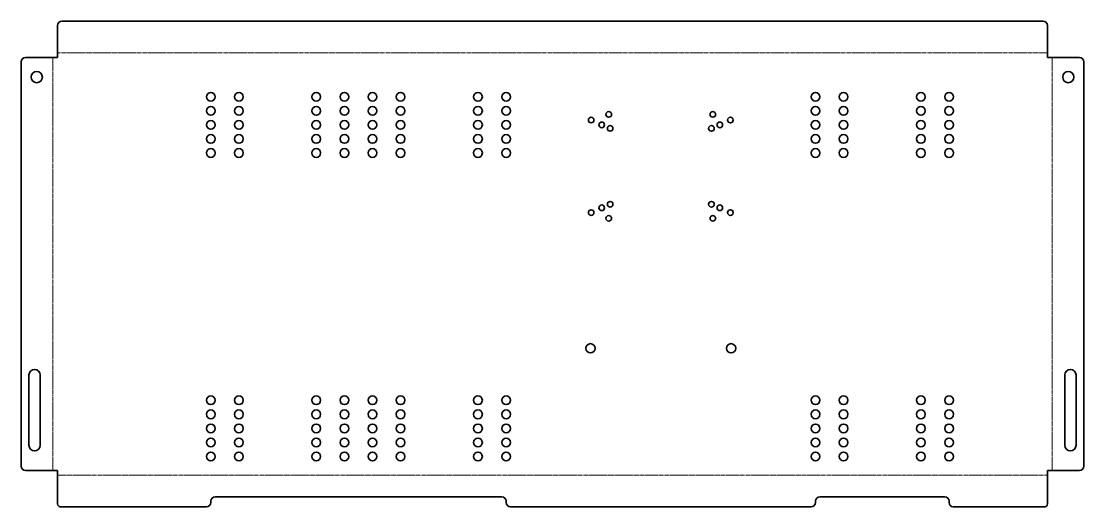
# Model space of a CAD drawing. Header units: inches. Extents: x 0 to 756, y 0 to 346.
import ezdxf

# ---------------------------------------------------------------- set-up
doc = ezdxf.new("R2010")
doc.units = ezdxf.units.IN
doc.header["$MEASUREMENT"] = 0
doc.linetypes.add('Chain', pattern=[13.68, 9.12, -1.14, 2.28, -1.14])
doc.layers.add('SIMUMAK Bend Centerline (ISO)', color=7, linetype='Chain', lineweight=9)
doc.layers.add('SIMUMAK Visible (ISO)', color=7, linetype='Continuous', lineweight=35)

# ---------------------------------------------------------------- blocks, each defined once
blk = doc.blocks.new('SLP-SMT-02-CPD02_Sheet_SLP-SMT-02-CPD02 (desplegada)')
at = {"layer": 'SIMUMAK Bend Centerline (ISO)', "ltscale": 0.263158}
for p, q in [((-355.39, -147), (-355.39, 147)), ((352, 150.39), (-352, 150.39)), ((355.39, -147), (355.39, 147)), ((-352, -150.39), (352, -150.39))]:
    blk.add_line(p, q, dxfattribs=at)
at = {"layer": 'SIMUMAK Visible (ISO)'}
for p, q in [((-352, 147), (-352, 169.79)), ((-349, 172.79), (349, 172.79)), ((352, 169.79), (352, 147)), ((-377.79, -144), (-377.79, 144)), ((-352, 147), (-374.79, 147)), ((374.79, 147), (352, 147)), ((377.79, 144), (377.79, -144)), ((-372.29, -129), (-372.29, -79)), ((-364.29, -79), (-364.29, -129)), ((364.29, -129), (364.29, -79)), ((372.29, -79), (372.29, -129)), ((-352, -147), (-374.79, -147)), ((-352, -170.79), (-352, -147)), ((374.79, -147), (352, -147)), ((352, -170.79), (352, -147)), ((-240, -165.79), (-36, -165.79)), ((190, -165.79), (279, -165.79)), ((-350, -172.79), (-246, -172.79)), ((-243, -169.79), (-243, -168.79)), ((-33, -168.79), (-33, -169.79)), ((-30, -172.79), (184, -172.79)), ((187, -169.79), (187, -168.79)), ((282, -168.79), (282, -169.79)), ((285, -172.79), (350, -172.79))]:
    blk.add_line(p, q, dxfattribs=at)
for centre, radius in [((-366.79, 133), 4), ((366.79, 133), 4), ((-243, 119), 3.1), ((-223, 119), 3.1), ((-168, 119), 3.1), ((-148, 119), 3.1), ((-128, 119), 3.1), ((-108, 119), 3.1), ((-53, 119), 3.1), ((-33, 119), 3.1), ((187, 119), 3.1), ((207, 119), 3.1), ((262, 119), 3.1), ((282, 119), 3.1), ((-243, 109), 3.1), ((-223, 109), 3.1), ((-168, 109), 3.1), ((-148, 109), 3.1), ((-128, 109), 3.1), ((-108, 109), 3.1), ((-53, 109), 3.1), ((-33, 109), 3.1), ((40, 106.5), 2), ((114, 106.5), 2), ((187, 109), 3.1), ((207, 109), 3.1), ((262, 109), 3.1), ((282, 109), 3.1), ((-243, 99), 3.1), ((-223, 99), 3.1), ((-168, 99), 3.1), ((-148, 99), 3.1), ((-128, 99), 3.1), ((-108, 99), 3.1), ((-53, 99), 3.1), ((-33, 99), 3.1), ((27.5, 102.45), 2), ((35, 99), 2), ((41, 96.5), 2), ((113, 96.5), 2), ((119, 99), 2), ((126.5, 102.45), 2), ((187, 99), 3.1), ((207, 99), 3.1), ((262, 99), 3.1), ((282, 99), 3.1), ((-243, 89), 3.1), ((-223, 89), 3.1), ((-168, 89), 3.1), ((-148, 89), 3.1), ((-128, 89), 3.1), ((-108, 89), 3.1), ((-53, 89), 3.1), ((-33, 89), 3.1), ((187, 89), 3.1), ((207, 89), 3.1), ((262, 89), 3.1), ((282, 89), 3.1), ((-243, 79), 3.1), ((-223, 79), 3.1), ((-168, 79), 3.1), ((-148, 79), 3.1), ((-128, 79), 3.1), ((-108, 79), 3.1), ((-53, 79), 3.1), ((-33, 79), 3.1), ((187, 79), 3.1), ((207, 79), 3.1), ((262, 79), 3.1), ((282, 79), 3.1), ((27.5, 36.55), 2), ((35, 40), 2), ((41, 42.5), 2), ((113, 42.5), 2), ((119, 40), 2), ((126.5, 36.55), 2), ((40, 32.5), 2), ((114, 32.5), 2), ((27, -60), 3.3), ((127, -60), 3.3), ((-243, -97), 3.1), ((-223, -97), 3.1), ((-168, -97), 3.1), ((-148, -97), 3.1), ((-128, -97), 3.1), ((-108, -97), 3.1), ((-53, -97), 3.1), ((-33, -97), 3.1), ((187, -97), 3.1), ((207, -97), 3.1), ((262, -97), 3.1), ((282, -97), 3.1), ((-243, -107), 3.1), ((-223, -107), 3.1), ((-168, -107), 3.1), ((-148, -107), 3.1), ((-128, -107), 3.1), ((-108, -107), 3.1), ((-53, -107), 3.1), ((-33, -107), 3.1), ((187, -107), 3.1), ((207, -107), 3.1), ((262, -107), 3.1), ((282, -107), 3.1), ((-243, -117), 3.1), ((-223, -117), 3.1), ((-168, -117), 3.1), ((-148, -117), 3.1), ((-128, -117), 3.1), ((-108, -117), 3.1), ((-53, -117), 3.1), ((-33, -117), 3.1), ((187, -117), 3.1), ((207, -117), 3.1), ((262, -117), 3.1), ((282, -117), 3.1), ((-243, -127), 3.1), ((-223, -127), 3.1), ((-168, -127), 3.1), ((-148, -127), 3.1), ((-128, -127), 3.1), ((-108, -127), 3.1), ((-53, -127), 3.1), ((-33, -127), 3.1), ((187, -127), 3.1), ((207, -127), 3.1), ((262, -127), 3.1), ((282, -127), 3.1), ((-243, -137), 3.1), ((-223, -137), 3.1), ((-168, -137), 3.1), ((-148, -137), 3.1), ((-128, -137), 3.1), ((-108, -137), 3.1), ((-53, -137), 3.1), ((-33, -137), 3.1), ((187, -137), 3.1), ((207, -137), 3.1), ((262, -137), 3.1), ((282, -137), 3.1)]:
    blk.add_circle(centre, radius, dxfattribs=at)
at = {"layer": 'SIMUMAK Visible (ISO)', "extrusion": (0, 0, -1)}
for centre, radius, start, end in [((349, 169.79), 3, 0, 90), ((-349, 169.79), 3, 90, 180), ((374.79, 144), 3, 0, 90), ((-374.79, 144), 3, 90, 180), ((368.29, -79), 4, 0, 180), ((-368.29, -79), 4, 0, 180), ((368.29, -129), 4, 180, 0), ((-368.29, -129), 4, 180, 0), ((374.79, -144), 3, 270, 0), ((-374.79, -144), 3, 180, 270), ((350, -170.79), 2, 270, 360), ((246, -169.79), 3, 180, 270), ((30, -169.79), 3, 270, 0), ((-184, -169.79), 3, 180, 270), ((-285, -169.79), 3, 270, 0), ((-350, -170.79), 2, 180, 270)]:
    blk.add_arc(centre, radius, start, end, dxfattribs=at)
at = {"layer": 'SIMUMAK Visible (ISO)'}
for centre, start, end in [((-240, -168.79), 90, 180), ((-36, -168.79), 360, 90), ((190, -168.79), 90, 180), ((279, -168.79), 360, 90)]:
    blk.add_arc(centre, 3, start, end, dxfattribs=at)

msp = doc.modelspace()

# ---------------------------------------------------------------- block references
msp.add_blockref('SLP-SMT-02-CPD02_Sheet_SLP-SMT-02-CPD02 (desplegada)', (377.79, 172.79))

doc.saveas('drawing.dxf')
